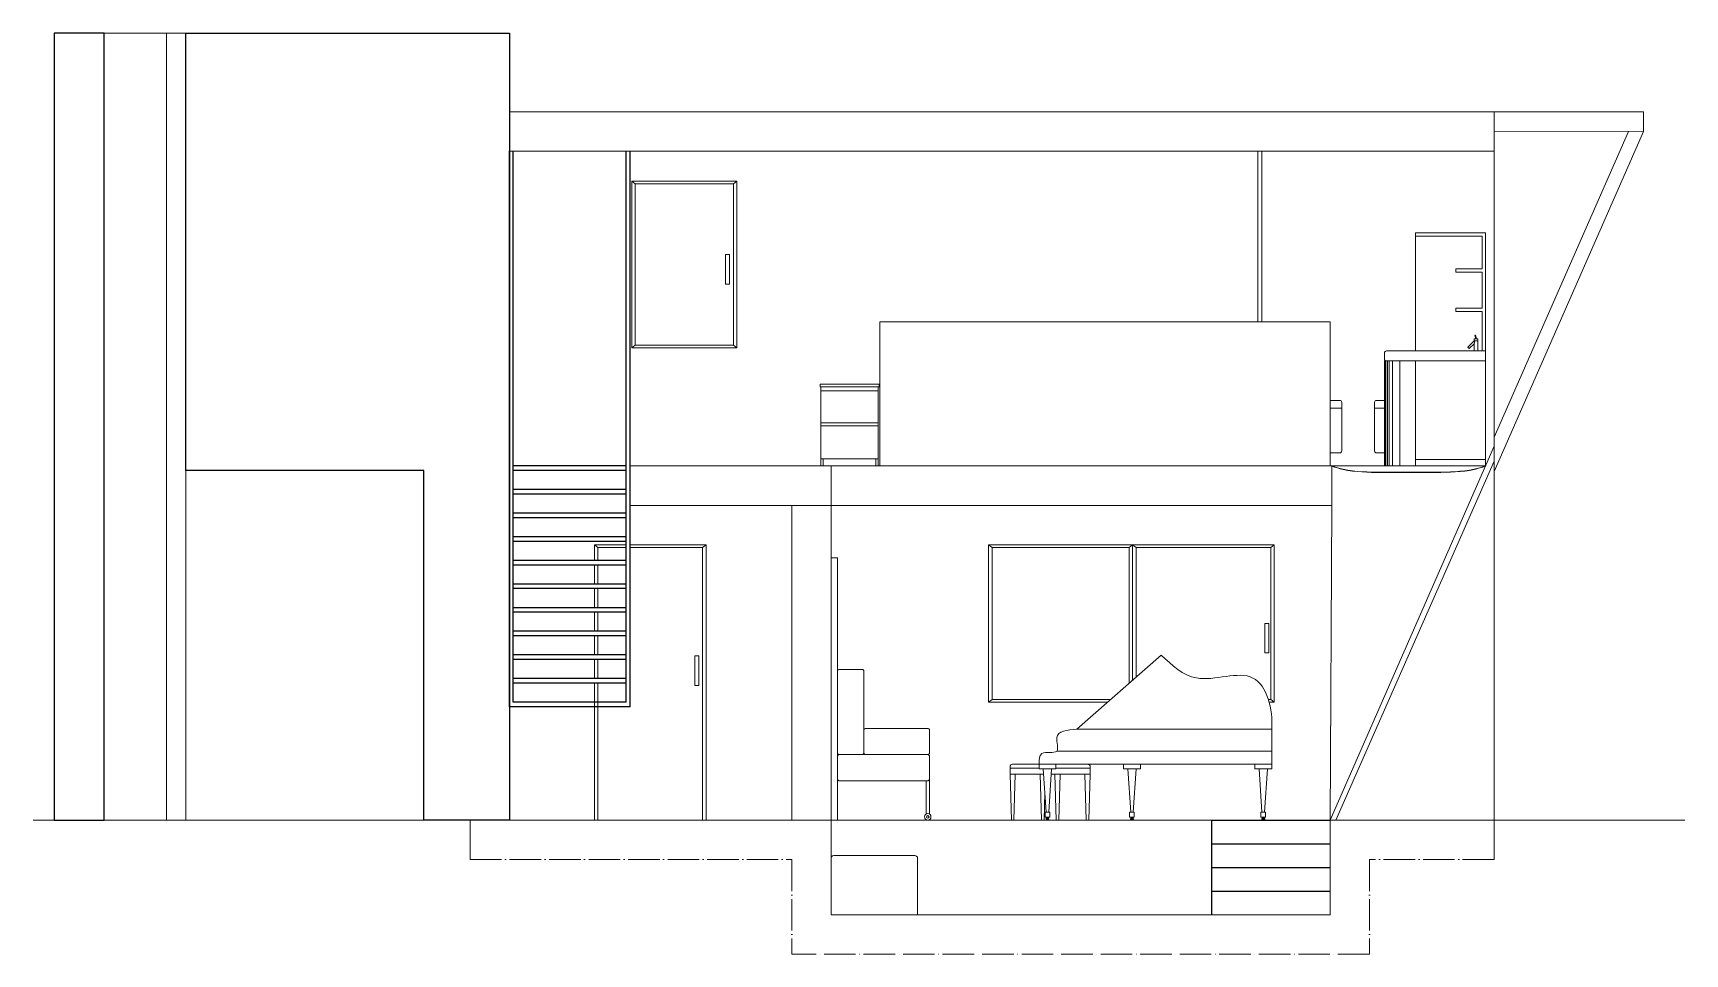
# Model space of a CAD drawing. Header units: millimetres. Extents: x 3468 to 15193, y 1379 to 4190.
# Drawn here: x 13935 to 15193, y 3488 to 4190 of the extents above; entities that cross this region are included whole.
import ezdxf

# ---------------------------------------------------------------- set-up
doc = ezdxf.new("R2010")
doc.units = ezdxf.units.MM
doc.linetypes.add('ACAD_ISO04W100', pattern=[30, 24, -3, 0, -3])
for name, color, linetype, lineweight in [('A-FURN', 9, 'Continuous', 13), ('MURO', 1, 'Continuous', 25), ('vetro', 140, 'Continuous', 15), ('Wall', 7, 'Continuous', 20)]:
    doc.layers.add(name, color=color, linetype=linetype, lineweight=lineweight)

msp = doc.modelspace()

# ---------------------------------------------------------------- linework, layer by layer
at = {"color": 1}
for p, q in [((14297.6, 3676.1), (14297.6, 4099.6)), ((14300.6, 3679.6), (14300.6, 4099.6)), ((14386.6, 3679.6), (14386.6, 4099.6)), ((14389.6, 3676.1), (14389.6, 4099.6)), ((14386.6, 3859.6), (14300.6, 3859.6)), ((14386.6, 3856.1), (14300.6, 3856.1)), ((14386.6, 3841.6), (14300.6, 3841.6)), ((14386.6, 3838.1), (14300.6, 3838.1)), ((14386.6, 3823.6), (14300.6, 3823.6)), ((14386.6, 3820.1), (14300.6, 3820.1)), ((14386.6, 3805.6), (14300.6, 3805.6)), ((14386.6, 3802.1), (14300.6, 3802.1)), ((14386.6, 3787.6), (14300.6, 3787.6)), ((14386.6, 3784.1), (14300.6, 3784.1)), ((14386.6, 3769.6), (14300.6, 3769.6)), ((14386.6, 3766.1), (14300.6, 3766.1)), ((14386.6, 3751.6), (14300.6, 3751.6)), ((14386.6, 3748.1), (14300.6, 3748.1)), ((14386.6, 3733.6), (14300.6, 3733.6)), ((14386.6, 3730.1), (14300.6, 3730.1)), ((14386.6, 3715.6), (14300.6, 3715.6)), ((14386.6, 3712.1), (14300.6, 3712.1)), ((14386.6, 3697.6), (14300.6, 3697.6)), ((14386.6, 3694.1), (14300.6, 3694.1)), ((14389.6, 3676.1), (14297.6, 3676.1)), ((14386.6, 3679.6), (14300.6, 3679.6)), ((14832.6, 3517.6), (14832.6, 3589.6)), ((14832.6, 3589.6), (14922.6, 3589.6)), ((14832.6, 3571.6), (14922.6, 3571.6)), ((14832.6, 3553.6), (14922.6, 3553.6)), ((14832.6, 3535.6), (14922.6, 3535.6))]:
    msp.add_line(p, q, dxfattribs=at)
at = {"layer": 'A-FURN'}
for p, q in [((14987.6, 3947.3), (14987.6, 4037.3)), ((15041.1, 4037.3), (14987.6, 4037.3)), ((15038.4, 4034.8), (14987.6, 4034.8)), ((15038.4, 4009.8), (15038.4, 4034.8)), ((15041.1, 3859.6), (15041.1, 4037.3)), ((15038.4, 4009.8), (15018.4, 4009.8)), ((15018.4, 4009.8), (15018.4, 4007.3)), ((15038.4, 4007.3), (15018.4, 4007.3)), ((15038.4, 3979.8), (15038.4, 4007.3)), ((15038.4, 3979.8), (15018.4, 3979.8)), ((15018.4, 3979.8), (15018.4, 3977.3)), ((15038.4, 3977.3), (15018.4, 3977.3)), ((15038.4, 3947.3), (15038.4, 3977.3)), ((15032.4, 3955), (15027.6, 3950.2)), ((15032.3, 3952.7), (15028.7, 3949.1)), ((15035.3, 3956.6), (15032.5, 3956.6)), ((15032.5, 3955.1), (15032.5, 3956.6)), ((15035.3, 3955.1), (15032.5, 3955.1)), ((15032.5, 3947.3), (15032.5, 3952.7)), ((15033, 3959.2), (15033.3, 3959.3)), ((15033.7, 3956.6), (15033, 3959.2)), ((15033.3, 3959.3), (15034.1, 3956.6)), ((15034.1, 3956.6), (15033.7, 3956.6)), ((15035.3, 3947.3), (15035.3, 3956.6)), ((14964.1, 3941.2), (14964.1, 3945.8)), ((14965.6, 3939.7), (14964.1, 3939.7)), ((14964.1, 3859.6), (14964.1, 3939.7)), ((14964.4, 3859.6), (14964.4, 3939.7)), ((14964.6, 3859.6), (14964.6, 3939.7)), ((14964.9, 3859.6), (14964.9, 3939.7)), ((14965.2, 3859.6), (14965.2, 3939.7)), ((15041.1, 3947.3), (14965.6, 3947.3)), ((15041.1, 3939.7), (14965.6, 3939.7)), ((14966.5, 3859.6), (14966.5, 3939.7)), ((14967.7, 3859.6), (14967.7, 3939.7)), ((14970.2, 3859.6), (14970.2, 3939.7)), ((14975.8, 3859.6), (14975.8, 3939.7)), ((14987.6, 3859.6), (14987.6, 3939.7)), ((15027.6, 3950.1), (15028.5, 3949.1)), ((14534.2, 3922.1), (14579.2, 3922.1)), ((14534.2, 3919.9), (14534.2, 3922.1)), ((14579.2, 3919.9), (14534.2, 3919.9)), ((14534.8, 3919.9), (14534.8, 3916.9)), ((14578.6, 3916.9), (14534.8, 3916.9)), ((14534.8, 3916.9), (14534.8, 3892.4)), ((14578.6, 3916.9), (14578.6, 3919.9)), ((14578.6, 3892.4), (14578.6, 3916.9)), ((14579.2, 3919.9), (14579.2, 3922.1)), ((14922.6, 3909.6), (14930.1, 3909.6)), ((14922.6, 3903.6), (14931.6, 3903.6)), ((14931.6, 3871.1), (14931.6, 3908.1)), ((14956.6, 3871.1), (14956.6, 3908.1)), ((14956.6, 3903.6), (14964.1, 3903.6)), ((14958.1, 3909.6), (14964.1, 3909.6)), ((14534.8, 3892.4), (14534.8, 3890.1)), ((14534.8, 3892.4), (14578.6, 3892.4)), ((14578.6, 3890.1), (14534.8, 3890.1)), ((14534.8, 3890.1), (14534.8, 3865)), ((14578.6, 3890.1), (14578.6, 3892.4)), ((14578.6, 3865), (14578.6, 3890.1)), ((14534.8, 3865), (14534.8, 3859.6)), ((14534.8, 3865), (14578.6, 3865)), ((14536.6, 3859.6), (14536.6, 3865)), ((14576.8, 3865), (14576.8, 3859.6)), ((14578.6, 3859.6), (14578.6, 3865)), ((14922.6, 3869.6), (14930.1, 3869.6)), ((14958.1, 3869.6), (14964.1, 3869.6)), ((15041.1, 3864.6), (14987.6, 3864.6)), ((14535.4, 3859.6), (14537.2, 3859.6)), ((14577.4, 3859.6), (14579.2, 3859.6)), ((14579.2, 3859.6), (14586.1, 3859.6)), ((14961.5, 3854.8), (15003.4, 3854.8)), ((14961.5, 3854.8), (15003.4, 3854.8)), ((14961.5, 3854.7), (15003.4, 3854.7)), ((15041.1, 3859.6), (14987.6, 3859.6)), ((14362.4, 3799.6), (14362.4, 3787.6)), ((14365, 3797.6), (14362.4, 3799.6)), ((14362.4, 3799.6), (14386.6, 3799.6)), ((14389.6, 3799.6), (14447.4, 3799.6)), ((14444.8, 3797.6), (14447.4, 3799.6)), ((14447.4, 3799.6), (14447.4, 3589.6)), ((14365, 3797.6), (14365, 3787.6)), ((14365, 3797.6), (14386.6, 3797.6)), ((14389.6, 3797.6), (14444.8, 3797.6)), ((14444.8, 3797.6), (14444.8, 3589.6)), ((14547.6, 3789.6), (14542.6, 3789.6)), ((14542.6, 3789.6), (14542.6, 3589.6)), ((14547.6, 3589.6), (14547.6, 3789.6)), ((14362.4, 3784.1), (14362.4, 3769.6)), ((14365, 3784.1), (14365, 3769.6)), ((14362.4, 3766.1), (14362.4, 3751.6)), ((14365, 3766.1), (14365, 3751.6)), ((14362.4, 3748.1), (14362.4, 3733.6)), ((14365, 3748.1), (14365, 3733.6)), ((14362.4, 3730.1), (14362.4, 3715.6)), ((14365, 3730.1), (14365, 3715.6)), ((14362.4, 3712.1), (14362.4, 3697.6)), ((14365, 3712.1), (14365, 3697.6)), ((14441.9, 3714.9), (14438.8, 3714.9)), ((14438.8, 3714.9), (14438.8, 3692.3)), ((14441.9, 3692.3), (14441.9, 3714.9)), ((14729.8, 3659), (14794.1, 3715.5)), ((14547.6, 3703.1), (14547.6, 3641.1)), ((14566.1, 3704.6), (14549.1, 3704.6)), ((14567.6, 3641.1), (14567.6, 3703.1)), ((14362.4, 3694.1), (14362.4, 3589.6)), ((14365, 3694.1), (14365, 3589.6)), ((14438.8, 3692.3), (14441.9, 3692.3)), ((14567.6, 3641.1), (14567.6, 3658.1)), ((14569.1, 3659.6), (14616.1, 3659.6)), ((14617.6, 3658.1), (14617.6, 3641.1)), ((14878.2, 3659), (14729.8, 3659)), ((14878.2, 3642.3), (14878.2, 3659)), ((14547.6, 3638.1), (14547.6, 3621.1)), ((14549.1, 3639.6), (14566.1, 3639.6)), ((14566.1, 3639.6), (14616.1, 3639.6)), ((14616.1, 3639.6), (14569.1, 3639.6)), ((14617.6, 3621.1), (14617.6, 3638.1)), ((14714.5, 3642.3), (14878.2, 3642.3)), ((14878.2, 3632.3), (14878.2, 3642.3)), ((14678.9, 3630.3), (14678.9, 3624.8)), ((14701, 3629.3), (14678.9, 3629.3)), ((14678.9, 3624.8), (14679.9, 3589.6)), ((14704.5, 3624.8), (14678.9, 3624.8)), ((14738, 3632.3), (14680.9, 3632.3)), ((14682.9, 3624.8), (14681.9, 3589.6)), ((14701, 3632.3), (14701, 3628.8)), ((14878.2, 3632.3), (14701, 3632.3)), ((14701, 3628.8), (14713.8, 3628.8)), ((14701.8, 3624.8), (14702.8, 3589.6)), ((14704.2, 3628.8), (14706.5, 3595.7)), ((14710.6, 3628.8), (14708.4, 3595.7)), ((14740, 3624.8), (14710.4, 3624.8)), ((14713.1, 3624.8), (14714.1, 3589.6)), ((14713.8, 3628.8), (14713.8, 3632.3)), ((14740, 3629.3), (14713.8, 3629.3)), ((14717.1, 3624.8), (14716.1, 3589.6)), ((14736, 3624.8), (14737, 3589.6)), ((14740, 3624.8), (14739, 3589.6)), ((14740, 3630.3), (14740, 3624.8)), ((14765.4, 3632.3), (14765.4, 3628.8)), ((14765.4, 3628.8), (14778.2, 3628.8)), ((14768.6, 3628.8), (14770.8, 3595.7)), ((14775, 3628.8), (14772.7, 3595.7)), ((14778.2, 3628.8), (14778.2, 3632.3)), ((14865.4, 3632.3), (14865.4, 3628.8)), ((14865.4, 3628.8), (14878.2, 3628.8)), ((14868.6, 3628.8), (14870.8, 3595.7)), ((14875, 3628.8), (14872.7, 3595.7)), ((14878.2, 3628.8), (14878.2, 3632.3)), ((14616.1, 3619.6), (14549.1, 3619.6)), ((14615.1, 3594.4), (14615.1, 3619.6)), ((14617.6, 3594.2), (14617.6, 3621.1)), ((14705.4, 3611.1), (14704.8, 3589.6)), ((14542.6, 3589.6), (14547.6, 3589.6)), ((14709.2, 3595.7), (14705.6, 3595.7)), ((14705.6, 3595.7), (14705.6, 3591.9)), ((14705.6, 3591.9), (14709.2, 3591.9)), ((14707.1, 3590), (14707.1, 3591.9)), ((14707.1, 3590), (14707.8, 3590)), ((14707.8, 3590), (14707.8, 3591.9)), ((14709.2, 3591.9), (14709.2, 3595.7)), ((14773.5, 3595.7), (14770, 3595.7)), ((14770, 3595.7), (14770, 3591.9)), ((14770, 3591.9), (14773.5, 3591.9)), ((14771.4, 3590), (14771.4, 3591.9)), ((14771.4, 3590), (14772.1, 3590)), ((14772.1, 3590), (14772.1, 3591.9)), ((14773.5, 3591.9), (14773.5, 3595.7)), ((14873.5, 3595.7), (14870, 3595.7)), ((14870, 3595.7), (14870, 3591.9)), ((14870, 3591.9), (14873.5, 3591.9)), ((14871.4, 3590), (14871.4, 3591.9)), ((14871.4, 3590), (14872.1, 3590)), ((14872.1, 3590), (14872.1, 3591.9)), ((14873.5, 3591.9), (14873.5, 3595.7)), ((14542.6, 3517.6), (14542.6, 3560.6)), ((14542.6, 3560.6), (14542.6, 3517.6)), ((14544.6, 3562.6), (14606.5, 3562.6)), ((14608.5, 3560.6), (14608.5, 3517.6))]:
    msp.add_line(p, q, dxfattribs=at)
for centre, radius in [((14616.2, 3592.1), 2.5), ((14616.2, 3592.1), 1), ((14707.4, 3590.7), 0.213), ((14771.8, 3590.7), 0.213), ((14871.8, 3590.7), 0.213)]:
    msp.add_circle(centre, radius, dxfattribs=at)
for centre, radius, start, end in [((15032.4, 3952.7), 0.078, 0, 135), ((15032.3, 3955.1), 0.156, 315, 0), ((14965.6, 3945.8), 1.5, 90, 180), ((14965.6, 3941.2), 1.5, 180, 270), ((15027.6, 3950.1), 0.078, 135, 225), ((15028.6, 3949.1), 0.078, 225, 315), ((14930.1, 3908.1), 1.5, 0, 90), ((14958.1, 3908.1), 1.5, 90, 180), ((14930.1, 3871.1), 1.5, 270, 0), ((14958.1, 3871.1), 1.5, 180, 270), ((14549.1, 3703.1), 1.5, 90, 180), ((14566.1, 3703.1), 1.5, 0, 90), ((14569.1, 3658.1), 1.5, 90, 180), ((14616.1, 3658.1), 1.5, 0, 90), ((14549.1, 3641.1), 1.5, 180, 270), ((14549.1, 3638.1), 1.5, 90, 180), ((14566.1, 3641.1), 1.5, 270, 0), ((14569.1, 3641.1), 1.5, 180, 270), ((14616.1, 3641.1), 1.5, 270, 0), ((14616.1, 3638.1), 1.5, 0, 90), ((14680.9, 3630.3), 2, 90, 180), ((14738, 3630.3), 2, 0, 90), ((14549.1, 3621.1), 1.5, 180, 270), ((14616.1, 3621.1), 1.5, 270, 0), ((14707.4, 3590.7), 1.09, 108.225, 71.775), ((14771.8, 3590.7), 1.09, 108.225, 71.775), ((14871.8, 3590.7), 1.09, 108.225, 71.775), ((14544.6, 3560.6), 2, 90, 180), ((14606.5, 3560.6), 2, 0, 90)]:
    msp.add_arc(centre, radius, start, end, dxfattribs=at)
at = {"layer": 'A-FURN', "extrusion": (0, 0, -1)}
msp.add_ellipse((15030.3, 3954), major_axis=(-0.15, 2.57), ratio=0.937727, start_param=1.181556, end_param=2.120222, dxfattribs=at)
at = {"layer": 'A-FURN'}
for points, end_tangent in [([(14923.9, 3859.6), (14932.6, 3857.2), (14961.5, 3854.8)], (0.999872, -0.015975)), ([(14923.9, 3859.6), (14932.6, 3857.2), (14961.5, 3854.8)], (0.999872, -0.015975)), ([(14923.9, 3859.5), (14932.6, 3857), (14961.5, 3854.7)], (0.999872, -0.015975)), ([(15041.1, 3859.6), (15032.3, 3857.2), (15003.4, 3854.8)], (-0.999872, -0.015975)), ([(15041.1, 3859.6), (15032.3, 3857.2), (15003.4, 3854.8)], (-0.999872, -0.015975)), ([(15041.1, 3859.5), (15032.3, 3857), (15003.4, 3854.7)], (-0.999872, -0.015975))]:
    msp.add_spline(points, degree=3, dxfattribs=dict(at, end_tangent=end_tangent))
msp.add_open_spline([(14794.1, 3715.5), (14802.3, 3707.7), (14821.5, 3689.4), (14870, 3711.6), (14879.3, 3674.1), (14878.2, 3659)], degree=3, knots=[0, 0, 0, 0, 31.996911, 75.03595, 116.580169, 116.580169, 116.580169, 116.580169], dxfattribs=at)
msp.add_spline([(14701, 3632.3), (14703.1, 3640.4), (14714.5, 3642.3), (14714.5, 3652.5), (14729.8, 3659)], degree=3, dxfattribs=at)
at = {"layer": 'MURO'}
for p, q in [((13989, 4189.6), (13950.9, 4189.6)), ((13950.9, 4189.6), (13950.9, 3589.6)), ((13989, 3589.6), (13989, 4189.6)), ((14051.2, 3856.1), (14051.2, 4189.6)), ((14051.2, 4189.6), (14297.6, 4189.6)), ((14297.6, 4189.6), (14297.6, 3856.1)), ((14232.5, 3856.1), (14051.2, 3856.1)), ((14232.5, 3589.6), (14232.5, 3856.1)), ((14297.6, 3856.1), (14297.6, 3589.6)), ((13950.9, 3589.6), (13989, 3589.6)), ((14297.6, 3589.6), (14232.5, 3589.6))]:
    msp.add_line(p, q, dxfattribs=at)
at = {"layer": 'vetro'}
for p, q in [((13950.9, 3589.6), (13950.9, 4189.6)), ((13950.9, 4189.6), (14297.6, 4189.6)), ((13950.9, 4189.6), (13950.9, 3589.6)), ((13989, 3589.6), (13989, 4189.6)), ((13989, 4189.6), (14036.5, 4189.6)), ((14036.5, 4189.6), (14036.5, 3589.6)), ((14051.2, 4189.6), (14036.5, 4189.6)), ((14051.2, 3589.6), (14051.2, 4189.6)), ((14051.2, 4189.6), (14232.5, 4189.6)), ((14232.5, 4189.6), (14297.6, 4189.6)), ((14297.6, 4189.6), (14297.6, 3589.6)), ((15047.7, 4129.6), (15161.4, 4129.6)), ((15047.7, 4114.7), (15047.7, 4129.6)), ((15161.4, 4129.6), (15161.4, 4114.6)), ((15047.6, 3881.5), (15149.9, 4114.6)), ((15047.6, 3855.5), (15161.4, 4114.6)), ((15161.4, 4114.6), (15047.7, 4114.7)), ((14867.6, 3969.6), (14867.6, 4099.6)), ((14870.6, 3969.6), (14870.6, 4099.6)), ((15041.1, 4099.6), (15047.7, 4099.6)), ((15047.7, 4099.6), (15047.6, 3829.6)), ((14390.8, 4076.6), (14390.8, 3949.6)), ((14470.8, 4076.6), (14390.8, 4076.6)), ((14393.4, 4074.6), (14390.8, 4076.6)), ((14468.2, 4074.6), (14470.8, 4076.6)), ((14470.8, 3949.6), (14470.8, 4076.6)), ((14468.2, 4074.6), (14393.4, 4074.6)), ((14393.4, 4074.6), (14393.4, 3951.7)), ((14468.2, 3951.7), (14468.2, 4074.6)), ((14465.2, 4020.9), (14462.1, 4020.9)), ((14462.1, 4020.9), (14462.1, 3998.3)), ((14465.2, 3998.3), (14465.2, 4020.9)), ((14462.1, 3998.3), (14465.2, 3998.3)), ((14390.8, 3949.6), (14393.4, 3951.7)), ((14393.4, 3951.7), (14468.2, 3951.7)), ((14470.8, 3949.6), (14468.2, 3951.7)), ((14390.8, 3949.6), (14470.8, 3949.6)), ((14922.6, 3589.6), (15047.6, 3874.6)), ((14927.1, 3589.6), (15047.6, 3863.3)), ((15047.6, 3874.7), (15047.6, 3874.6)), ((14662.6, 3799.6), (14880.1, 3799.6)), ((14665.2, 3797.6), (14662.6, 3799.6)), ((14662.6, 3679.6), (14662.6, 3799.6)), ((14769.7, 3797.6), (14772.3, 3799.6)), ((14772.3, 3799.6), (14772.3, 3696.3)), ((14774.9, 3797.6), (14772.3, 3799.6)), ((14877.5, 3797.6), (14880.1, 3799.6)), ((14880.1, 3679.6), (14880.1, 3799.6)), ((14665.2, 3797.6), (14665.2, 3681.7)), ((14665.2, 3797.6), (14769.7, 3797.6)), ((14769.7, 3797.6), (14769.7, 3694)), ((14877.5, 3797.6), (14774.9, 3797.6)), ((14774.9, 3797.6), (14774.9, 3698.6)), ((14877.5, 3797.6), (14877.5, 3681.7)), ((14876, 3739.6), (14872.9, 3739.6)), ((14872.9, 3739.6), (14872.9, 3717.1)), ((14876, 3717.1), (14876, 3739.6)), ((14872.9, 3717.1), (14876, 3717.1)), ((14665.2, 3681.7), (14662.6, 3679.6)), ((14753.3, 3679.6), (14662.6, 3679.6)), ((14662.6, 3679.6), (14753.3, 3679.6)), ((14665.2, 3681.7), (14755.6, 3681.7)), ((14877.5, 3681.7), (14875.6, 3681.7)), ((14880.1, 3679.6), (14876.2, 3679.6)), ((14876.2, 3679.6), (14880.1, 3679.6)), ((14877.5, 3681.7), (14880.1, 3679.6)), ((13950.9, 3589.6), (13989, 3589.6)), ((14036.5, 3589.6), (13989, 3589.6)), ((14036.5, 3589.6), (14051.2, 3589.6)), ((14232.5, 3589.6), (14051.2, 3589.6)), ((14232.5, 3589.6), (14297.6, 3589.6)), ((14297.6, 3589.6), (14297.6, 3589.6))]:
    msp.add_line(p, q, dxfattribs=at)
at = {"layer": 'Wall'}
for p, q in [((15047.7, 4129.6), (14297.6, 4129.6)), ((15047.7, 4129.6), (15047.6, 3559.6)), ((15047.7, 4099.6), (14297.6, 4099.6)), ((14297.6, 3589.6), (14297.6, 4099.6)), ((14922.6, 3969.6), (14579.8, 3969.6)), ((14579.8, 3859.6), (14579.8, 3969.6)), ((14922.6, 3859.6), (14922.6, 3969.6)), ((14922.6, 3859.6), (14389.6, 3859.6)), ((14542.6, 3829.6), (14542.6, 3859.6)), ((14922.6, 3859.6), (15041.1, 3859.6)), ((14923.9, 3829.5), (14923.9, 3859.6)), ((14542.6, 3829.6), (14389.6, 3829.6)), ((14512.6, 3829.6), (14512.6, 3589.6)), ((14542.6, 3829.6), (14542.6, 3589.6)), ((14542.6, 3829.6), (14923.9, 3829.5)), ((14922.6, 3589.6), (14923.9, 3829.5)), ((14267.7, 3589.6), (13934.8, 3589.6)), ((14267.7, 3559.6), (14267.7, 3589.6)), ((14297.6, 3589.6), (14542.6, 3589.6)), ((14542.6, 3589.6), (14922.6, 3589.6)), ((14542.6, 3589.6), (14542.6, 3517.6)), ((15047.6, 3589.6), (14922.6, 3589.6)), ((14922.6, 3589.6), (14922.6, 3517.6)), ((15047.6, 3589.6), (15192.9, 3589.6)), ((14922.6, 3517.6), (14542.6, 3517.6))]:
    msp.add_line(p, q, dxfattribs=at)
at = {"layer": 'Wall', "linetype": 'ACAD_ISO04W100'}
for p, q in [((14267.7, 3559.6), (14512.6, 3559.6)), ((14512.6, 3559.6), (14512.6, 3487.6)), ((15047.6, 3559.6), (14952.6, 3559.6)), ((14952.6, 3559.6), (14952.6, 3487.6)), ((14952.6, 3487.6), (14512.6, 3487.6))]:
    msp.add_line(p, q, dxfattribs=at)
at = {"layer": 'Wall', "linetype": 'Continuous'}
msp.add_line((14637.5, 3517.7), (14637.5, 3517.6), dxfattribs=at)

doc.saveas('drawing.dxf')
